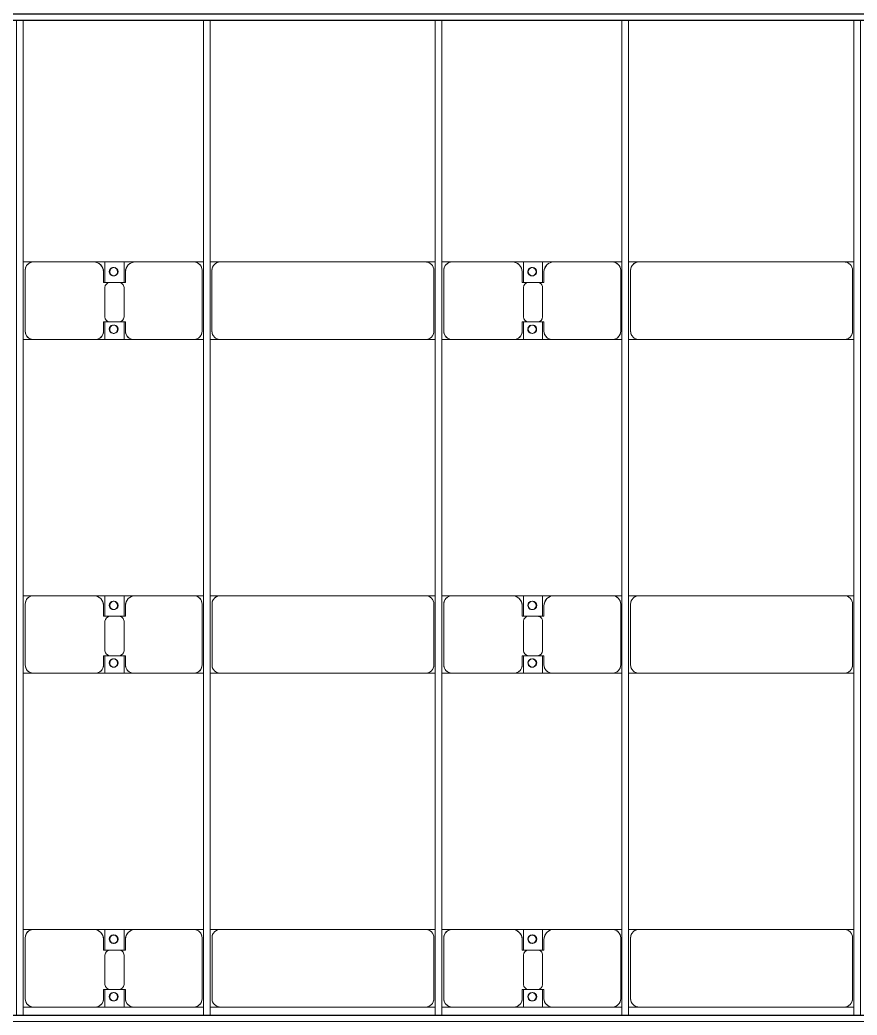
# Model space of a CAD drawing. Header units: millimetres. Extents: x -248177 to 167033, y 156986 to 268923.
# Drawn here: x -225203 to -220183, y 240459 to 246423 of the extents above; entities that cross this region are included whole.
import ezdxf

# ---------------------------------------------------------------- set-up
doc = ezdxf.new("R2010")
doc.units = ezdxf.units.MM
for name, color, linetype, lineweight in [('A-DETL-MBND', 5, 'Continuous', 9), ('A-GENM', 13, 'Continuous', 9), ('S-BEAM', 12, 'Continuous', 9)]:
    doc.layers.add(name, color=color, linetype=linetype, lineweight=lineweight)

# ---------------------------------------------------------------- blocks, each defined once
blk = doc.blocks.new('Dai phao do pin - DẢI PHAO ĐỠ PIN-V8-BỐ TRÍ KHUNG KẾT CẤU BÈ PIN 02')
at = {"layer": 'A-DETL-MBND', "color": 8}
for p, q in [((707.8, 241.6), (769.7, 241.6)), ((707.8, 241.6), (769.7, 241.6)), ((1129.7, 241.6), (769.7, 241.6)), ((1129.7, 241.6), (1312.2, 241.6)), ((1312.2, 241.6), (1129.7, 241.6)), ((1197.8, 241.6), (1380.3, 241.6)), ((1197.8, 116.2), (1197.8, 241.6)), ((1380.3, 241.6), (1197.8, 241.6)), ((1312.2, 241.6), (1312.2, 116.2)), ((1730.3, 241.6), (1380.3, 241.6)), ((1730.3, 241.6), (1787.8, 241.6)), ((1730.3, 241.6), (1787.8, 241.6)), ((1827.8, 241.6), (1889.7, 241.6)), ((1827.8, 241.6), (1889.7, 241.6)), ((3120.3, 241.6), (1889.7, 241.6)), ((3120.3, 241.6), (3177.8, 241.6)), ((3120.3, 241.6), (3177.8, 241.6)), ((3217.8, 241.6), (3279.7, 241.6)), ((3217.8, 241.6), (3279.7, 241.6)), ((3639.7, 241.6), (3279.7, 241.6)), ((3639.7, 241.6), (3822.2, 241.6)), ((3822.2, 241.6), (3639.7, 241.6)), ((3707.8, 241.6), (3890.3, 241.6)), ((3707.8, 116.2), (3707.8, 241.6)), ((3890.3, 241.6), (3710.5, 241.6)), ((3822.2, 241.6), (3822.2, 116.2)), ((4240.3, 241.6), (3890.3, 241.6)), ((4240.3, 241.6), (4297.8, 241.6)), ((4240.3, 241.6), (4297.8, 241.6)), ((4337.8, 241.6), (4399.7, 241.6)), ((4337.8, 241.6), (4399.7, 241.6)), ((5630.3, 241.6), (4399.7, 241.6)), ((5630.3, 241.6), (5687.8, 241.6)), ((5630.3, 241.6), (5687.8, 241.6)), ((719.7, 191.6), (719.7, -173.4)), ((1189.7, 118.2), (1189.7, 181.6)), ((1320.3, 181.6), (1320.3, 118.2)), ((1780.3, -173.4), (1780.3, 191.6)), ((1839.7, 191.6), (1839.7, -173.4)), ((3170.3, -173.4), (3170.3, 191.6)), ((3229.7, 191.6), (3229.7, -173.4)), ((3699.7, 118.2), (3699.7, 181.6)), ((3830.3, 181.6), (3830.3, 118.2)), ((4290.3, -173.4), (4290.3, 191.6)), ((4349.7, 191.6), (4349.7, -173.4)), ((5680.3, -173.4), (5680.3, 191.6)), ((1282.2, 118.2), (1189.7, 118.2)), ((1197.8, 88.2), (1197.8, -88.2)), ((1320.3, 118.2), (1227.8, 118.2)), ((1312.2, -88.2), (1312.2, 88.2)), ((3792.2, 118.2), (3699.7, 118.2)), ((3707.8, 88.2), (3707.8, -88.2)), ((3830.3, 118.2), (3737.8, 118.2)), ((3822.2, -88.2), (3822.2, 88.2)), ((1189.7, -173.4), (1189.7, -118.2)), ((1189.7, -118.2), (1282.2, -118.2)), ((1197.8, -223.4), (1197.8, -116.2)), ((1227.8, -118.2), (1320.3, -118.2)), ((1312.2, -116.2), (1312.2, -223.4)), ((1320.3, -118.2), (1320.3, -173.4)), ((3699.7, -173.4), (3699.7, -118.2)), ((3699.7, -118.2), (3792.2, -118.2)), ((3707.8, -223.4), (3707.8, -116.2)), ((3737.8, -118.2), (3830.3, -118.2)), ((3822.2, -116.2), (3822.2, -223.4)), ((3830.3, -118.2), (3830.3, -173.4)), ((769.7, -223.4), (707.8, -223.4)), ((769.7, -223.4), (707.8, -223.4)), ((769.7, -223.4), (1139.7, -223.4)), ((1312.2, -223.4), (1139.7, -223.4)), ((1139.7, -223.4), (1312.2, -223.4)), ((1370.3, -223.4), (1197.8, -223.4)), ((1197.8, -223.4), (1370.3, -223.4)), ((1370.3, -223.4), (1730.3, -223.4)), ((1787.8, -223.4), (1730.3, -223.4)), ((1787.8, -223.4), (1730.3, -223.4)), ((1889.7, -223.4), (1827.8, -223.4)), ((1889.7, -223.4), (1827.8, -223.4)), ((1889.7, -223.4), (3120.3, -223.4)), ((3177.8, -223.4), (3120.3, -223.4)), ((3177.8, -223.4), (3120.3, -223.4)), ((3279.7, -223.4), (3217.8, -223.4)), ((3279.7, -223.4), (3217.8, -223.4)), ((3279.7, -223.4), (3649.7, -223.4)), ((3822.2, -223.4), (3649.7, -223.4)), ((3649.7, -223.4), (3822.2, -223.4)), ((3880.3, -223.4), (3707.8, -223.4)), ((3710.5, -223.4), (3880.3, -223.4)), ((3880.3, -223.4), (4240.3, -223.4)), ((4297.8, -223.4), (4240.3, -223.4)), ((4297.8, -223.4), (4240.3, -223.4)), ((4399.7, -223.4), (4337.8, -223.4)), ((4399.7, -223.4), (4337.8, -223.4)), ((4399.7, -223.4), (5630.3, -223.4)), ((5687.8, -223.4), (5630.3, -223.4)), ((5687.8, -223.4), (5630.3, -223.4))]:
    blk.add_line(p, q, dxfattribs=at)
for centre, radius, start, end in [((769.7, 191.6), 50, 90, 180), ((769.7, 191.6), 50, 105, 180), ((1129.7, 181.6), 60, 360, 90), ((1380.3, 181.6), 60, 90, 180), ((1730.3, 191.6), 50, 360, 90), ((1730.3, 191.6), 50, 360, 75), ((1889.7, 191.6), 50, 90, 180), ((3120.3, 191.6), 50, 360, 90), ((3120.3, 191.6), 50, 60, 90), ((3279.7, 191.6), 50, 90, 180), ((3279.7, 191.6), 50, 105, 180), ((3639.7, 181.6), 60, 360, 90), ((3890.3, 181.6), 60, 90, 180), ((4240.3, 191.6), 50, 360, 90), ((4240.3, 191.6), 50, 360, 75), ((4399.7, 191.6), 50, 90, 180), ((4399.7, 191.6), 50, 105, 135), ((5630.3, 191.6), 50, 360, 90), ((5630.3, 191.6), 50, 60, 90), ((1129.7, 181.6), 60, 360, 60), ((1248.6, 183.2), 25, 360, 180), ((1248.6, 183.2), 25, 180, 0), ((1248.6, 183.2), 25, 360, 165), ((1251.4, 183.2), 25, 0, 180), ((1251.4, 183.2), 25, 87.52714, 180), ((1251.4, 183.2), 25, 180, 360), ((1251.4, 183.2), 25, 180, 272.47133), ((1248.6, 183.2), 25, 210, 360), ((1251.4, 183.2), 25, 15, 75), ((1380.3, 181.6), 60, 120, 180), ((1889.7, 191.6), 50, 150, 180), ((1889.7, 191.6), 50, 117.14936, 135), ((3120.3, 191.6), 50, 15, 30), ((3639.7, 181.6), 60, 360, 60), ((3758.6, 183.2), 25, 0, 180), ((3758.6, 183.2), 25, 180, 0), ((3758.6, 183.2), 25, 0, 165), ((3761.4, 183.2), 25, 0, 180), ((3761.4, 183.2), 25, 90, 180), ((3761.4, 183.2), 25, 180, 0), ((3761.4, 183.2), 25, 180, 300), ((3758.6, 183.2), 25, 210, 0), ((3761.4, 183.2), 25, 15, 75), ((3890.3, 181.6), 60, 120, 180), ((4399.7, 191.6), 50, 150, 180), ((5630.3, 191.6), 50, 15, 30), ((1251.4, 183.2), 25, 285, 300), ((1251.4, 183.2), 25, 330, 345), ((3761.4, 183.2), 25, 330, 345), ((1227.8, 88.2), 30, 90, 180), ((1282.2, 88.2), 30, 360, 90), ((3737.8, 88.2), 30, 90, 180), ((3792.2, 88.2), 30, 360, 90), ((1227.8, -88.2), 30, 180, 270), ((1282.2, -88.2), 30, 270, 360), ((3737.8, -88.2), 30, 180, 270), ((3792.2, -88.2), 30, 270, 360), ((769.7, -173.4), 50, 180, 270), ((769.7, -173.4), 50, 180, 255), ((1139.7, -173.4), 50, 270, 360), ((1139.7, -173.4), 50, 285, 360), ((1248.6, -161.8), 25, 0, 180), ((1248.6, -161.8), 25, 180, 0), ((1248.6, -161.8), 25, 105, 165), ((1248.6, -161.8), 25, 195, 360), ((1251.4, -161.8), 25, 0, 180), ((1251.4, -161.8), 25, 105, 180), ((1251.4, -161.8), 25, 180, 0), ((1251.4, -161.8), 25, 180, 272.46074), ((1248.6, -161.8), 25, 81.13781, 90), ((1248.6, -161.8), 25, 360, 75), ((1251.4, -161.8), 25, 15, 75), ((1251.4, -161.8), 25, 285, 345), ((1370.3, -173.4), 50, 180, 270), ((1370.3, -173.4), 50, 180, 255), ((1730.3, -173.4), 50, 270, 360), ((1730.3, -173.4), 50, 285, 360), ((1889.7, -173.4), 50, 180, 270), ((1889.7, -173.4), 50, 180, 210), ((3120.3, -173.4), 50, 270, 360), ((3120.3, -173.4), 50, 330, 360), ((3279.7, -173.4), 50, 180, 270), ((3279.7, -173.4), 50, 180, 255), ((3649.7, -173.4), 50, 270, 360), ((3649.7, -173.4), 50, 285, 0), ((3758.6, -161.8), 25, 0, 180), ((3758.6, -161.8), 25, 180, 0), ((3758.6, -161.8), 25, 105, 165), ((3758.6, -161.8), 25, 195, 360), ((3761.4, -161.8), 25, 360, 180), ((3761.4, -161.8), 25, 105, 180), ((3761.4, -161.8), 25, 180, 0), ((3761.4, -161.8), 25, 180, 270), ((3758.6, -161.8), 25, 360, 75), ((3761.4, -161.8), 25, 15, 75), ((3761.4, -161.8), 25, 285, 345), ((3880.3, -173.4), 50, 180, 270), ((3880.3, -173.4), 50, 180, 255), ((4240.3, -173.4), 50, 270, 360), ((4240.3, -173.4), 50, 285, 360), ((4399.7, -173.4), 50, 180, 270), ((4399.7, -173.4), 50, 180, 210), ((5630.3, -173.4), 50, 270, 360), ((5630.3, -173.4), 50, 330, 360), ((1889.7, -173.4), 50, 240, 270), ((3120.3, -173.4), 50, 285, 300), ((4399.7, -173.4), 50, 240, 270), ((5630.3, -173.4), 50, 285, 300)]:
    blk.add_arc(centre, radius, start, end, dxfattribs=at)
blk = doc.blocks.new('Dai phao do pin - DẢI PHAO ĐỠ PIN-V9-BỐ TRÍ KHUNG KẾT CẤU BÈ PIN 02')
at = {"layer": 'A-DETL-MBND', "color": 8}
for p, q in [((707.8, 241.6), (769.7, 241.6)), ((707.8, 241.6), (769.7, 241.6)), ((1129.7, 241.6), (769.7, 241.6)), ((1129.7, 241.6), (1312.2, 241.6)), ((1312.2, 241.6), (1129.7, 241.6)), ((1197.8, 241.6), (1380.3, 241.6)), ((1197.8, 116.2), (1197.8, 241.6)), ((1380.3, 241.6), (1197.8, 241.6)), ((1312.2, 241.6), (1312.2, 116.2)), ((1730.3, 241.6), (1380.3, 241.6)), ((1730.3, 241.6), (1787.8, 241.6)), ((1730.3, 241.6), (1787.8, 241.6)), ((1827.8, 241.6), (1889.7, 241.6)), ((1827.8, 241.6), (1889.7, 241.6)), ((3120.3, 241.6), (1889.7, 241.6)), ((3120.3, 241.6), (3177.8, 241.6)), ((3120.3, 241.6), (3177.8, 241.6)), ((3217.8, 241.6), (3279.7, 241.6)), ((3217.8, 241.6), (3279.7, 241.6)), ((3639.7, 241.6), (3279.7, 241.6)), ((3639.7, 241.6), (3822.2, 241.6)), ((3822.2, 241.6), (3639.7, 241.6)), ((3707.8, 241.6), (3890.3, 241.6)), ((3707.8, 116.2), (3707.8, 241.6)), ((3890.3, 241.6), (3710.5, 241.6)), ((3822.2, 241.6), (3822.2, 116.2)), ((4240.3, 241.6), (3890.3, 241.6)), ((4240.3, 241.6), (4297.8, 241.6)), ((4240.3, 241.6), (4297.8, 241.6)), ((4337.8, 241.6), (4399.7, 241.6)), ((4337.8, 241.6), (4399.7, 241.6)), ((5630.3, 241.6), (4399.7, 241.6)), ((5630.3, 241.6), (5687.8, 241.6)), ((5630.3, 241.6), (5687.8, 241.6)), ((719.7, 191.6), (719.7, -173.4)), ((1189.7, 118.2), (1189.7, 181.6)), ((1320.3, 181.6), (1320.3, 118.2)), ((1780.3, -173.4), (1780.3, 191.6)), ((1839.7, 191.6), (1839.7, -173.4)), ((3170.3, -173.4), (3170.3, 191.6)), ((3229.7, 191.6), (3229.7, -173.4)), ((3699.7, 118.2), (3699.7, 181.6)), ((3830.3, 181.6), (3830.3, 118.2)), ((4290.3, -173.4), (4290.3, 191.6)), ((4349.7, 191.6), (4349.7, -173.4)), ((5680.3, -173.4), (5680.3, 191.6)), ((1282.2, 118.2), (1189.7, 118.2)), ((1197.8, 88.2), (1197.8, -88.2)), ((1320.3, 118.2), (1227.8, 118.2)), ((1312.2, -88.2), (1312.2, 88.2)), ((3792.2, 118.2), (3699.7, 118.2)), ((3707.8, 88.2), (3707.8, -88.2)), ((3830.3, 118.2), (3737.8, 118.2)), ((3822.2, -88.2), (3822.2, 88.2)), ((1189.7, -173.4), (1189.7, -118.2)), ((1189.7, -118.2), (1282.2, -118.2)), ((1197.8, -223.4), (1197.8, -116.2)), ((1227.8, -118.2), (1320.3, -118.2)), ((1312.2, -116.2), (1312.2, -223.4)), ((1320.3, -118.2), (1320.3, -173.4)), ((3699.7, -173.4), (3699.7, -118.2)), ((3699.7, -118.2), (3792.2, -118.2)), ((3707.8, -223.4), (3707.8, -116.2)), ((3737.8, -118.2), (3830.3, -118.2)), ((3822.2, -116.2), (3822.2, -223.4)), ((3830.3, -118.2), (3830.3, -173.4)), ((769.7, -223.4), (707.8, -223.4)), ((769.7, -223.4), (707.8, -223.4)), ((769.7, -223.4), (1139.7, -223.4)), ((1312.2, -223.4), (1139.7, -223.4)), ((1139.7, -223.4), (1312.2, -223.4)), ((1370.3, -223.4), (1197.8, -223.4)), ((1197.8, -223.4), (1370.3, -223.4)), ((1370.3, -223.4), (1730.3, -223.4)), ((1787.8, -223.4), (1730.3, -223.4)), ((1787.8, -223.4), (1730.3, -223.4)), ((1889.7, -223.4), (1827.8, -223.4)), ((1889.7, -223.4), (1827.8, -223.4)), ((1889.7, -223.4), (3120.3, -223.4)), ((3177.8, -223.4), (3120.3, -223.4)), ((3177.8, -223.4), (3120.3, -223.4)), ((3279.7, -223.4), (3217.8, -223.4)), ((3279.7, -223.4), (3217.8, -223.4)), ((3279.7, -223.4), (3649.7, -223.4)), ((3822.2, -223.4), (3649.7, -223.4)), ((3649.7, -223.4), (3822.2, -223.4)), ((3880.3, -223.4), (3707.8, -223.4)), ((3710.5, -223.4), (3880.3, -223.4)), ((3880.3, -223.4), (4240.3, -223.4)), ((4297.8, -223.4), (4240.3, -223.4)), ((4297.8, -223.4), (4240.3, -223.4)), ((4399.7, -223.4), (4337.8, -223.4)), ((4399.7, -223.4), (4337.8, -223.4)), ((4399.7, -223.4), (5630.3, -223.4)), ((5687.8, -223.4), (5630.3, -223.4)), ((5687.8, -223.4), (5630.3, -223.4))]:
    blk.add_line(p, q, dxfattribs=at)
for centre, radius, start, end in [((769.7, 191.6), 50, 90, 180), ((769.7, 191.6), 50, 105, 180), ((1129.7, 181.6), 60, 360, 90), ((1380.3, 181.6), 60, 90, 180), ((1730.3, 191.6), 50, 360, 90), ((1730.3, 191.6), 50, 360, 75), ((1889.7, 191.6), 50, 90, 180), ((3120.3, 191.6), 50, 360, 90), ((3120.3, 191.6), 50, 60, 90), ((3279.7, 191.6), 50, 90, 180), ((3279.7, 191.6), 50, 105, 180), ((3639.7, 181.6), 60, 360, 90), ((3890.3, 181.6), 60, 90, 180), ((4240.3, 191.6), 50, 360, 90), ((4240.3, 191.6), 50, 360, 75), ((4399.7, 191.6), 50, 90, 180), ((4399.7, 191.6), 50, 105, 135), ((5630.3, 191.6), 50, 360, 90), ((5630.3, 191.6), 50, 60, 90), ((1129.7, 181.6), 60, 360, 60), ((1248.6, 183.2), 25, 360, 180), ((1248.6, 183.2), 25, 180, 0), ((1248.6, 183.2), 25, 360, 165), ((1251.4, 183.2), 25, 0, 180), ((1251.4, 183.2), 25, 87.58853, 180), ((1251.4, 183.2), 25, 180, 360), ((1251.4, 183.2), 25, 180, 272.40994), ((1248.6, 183.2), 25, 210, 360), ((1251.4, 183.2), 25, 15, 75), ((1380.3, 181.6), 60, 120, 180), ((1889.7, 191.6), 50, 150, 180), ((1889.7, 191.6), 50, 117.1823, 135), ((3120.3, 191.6), 50, 15, 30), ((3639.7, 181.6), 60, 360, 60), ((3758.6, 183.2), 25, 0, 180), ((3758.6, 183.2), 25, 180, 0), ((3758.6, 183.2), 25, 0, 165), ((3761.4, 183.2), 25, 0, 180), ((3761.4, 183.2), 25, 90, 180), ((3761.4, 183.2), 25, 180, 0), ((3761.4, 183.2), 25, 180, 300), ((3758.6, 183.2), 25, 210, 0), ((3761.4, 183.2), 25, 15, 75), ((3890.3, 181.6), 60, 120, 180), ((4399.7, 191.6), 50, 150, 180), ((5630.3, 191.6), 50, 15, 30), ((1251.4, 183.2), 25, 285, 300), ((1251.4, 183.2), 25, 330, 345), ((3761.4, 183.2), 25, 330, 345), ((1227.8, 88.2), 30, 90, 180), ((1282.2, 88.2), 30, 360, 90), ((3737.8, 88.2), 30, 90, 180), ((3792.2, 88.2), 30, 360, 90), ((1227.8, -88.2), 30, 180, 270), ((1282.2, -88.2), 30, 270, 360), ((3737.8, -88.2), 30, 180, 270), ((3792.2, -88.2), 30, 270, 360), ((769.7, -173.4), 50, 180, 270), ((769.7, -173.4), 50, 180, 255), ((1139.7, -173.4), 50, 270, 360), ((1139.7, -173.4), 50, 285, 360), ((1248.6, -161.8), 25, 0, 180), ((1248.6, -161.8), 25, 180, 0), ((1248.6, -161.8), 25, 105, 165), ((1248.6, -161.8), 25, 195, 360), ((1251.4, -161.8), 25, 0, 180), ((1251.4, -161.8), 25, 105, 180), ((1251.4, -161.8), 25, 180, 0), ((1251.4, -161.8), 25, 180, 272.39936), ((1248.6, -161.8), 25, 81.1992, 90), ((1248.6, -161.8), 25, 360, 75), ((1251.4, -161.8), 25, 15, 75), ((1251.4, -161.8), 25, 285, 345), ((1370.3, -173.4), 50, 180, 270), ((1370.3, -173.4), 50, 180, 255), ((1730.3, -173.4), 50, 270, 360), ((1730.3, -173.4), 50, 285, 360), ((1889.7, -173.4), 50, 180, 270), ((1889.7, -173.4), 50, 180, 210), ((3120.3, -173.4), 50, 270, 360), ((3120.3, -173.4), 50, 330, 360), ((3279.7, -173.4), 50, 180, 270), ((3279.7, -173.4), 50, 180, 255), ((3649.7, -173.4), 50, 270, 360), ((3649.7, -173.4), 50, 285, 0), ((3758.6, -161.8), 25, 0, 180), ((3758.6, -161.8), 25, 180, 0), ((3758.6, -161.8), 25, 105, 165), ((3758.6, -161.8), 25, 195, 360), ((3761.4, -161.8), 25, 360, 180), ((3761.4, -161.8), 25, 105, 180), ((3761.4, -161.8), 25, 180, 0), ((3761.4, -161.8), 25, 180, 270), ((3758.6, -161.8), 25, 360, 75), ((3761.4, -161.8), 25, 15, 75), ((3761.4, -161.8), 25, 285, 345), ((3880.3, -173.4), 50, 180, 270), ((3880.3, -173.4), 50, 180, 255), ((4240.3, -173.4), 50, 270, 360), ((4240.3, -173.4), 50, 285, 360), ((4399.7, -173.4), 50, 180, 270), ((4399.7, -173.4), 50, 180, 210), ((5630.3, -173.4), 50, 270, 360), ((5630.3, -173.4), 50, 330, 360), ((1889.7, -173.4), 50, 240, 270), ((3120.3, -173.4), 50, 285, 300), ((4399.7, -173.4), 50, 240, 270), ((5630.3, -173.4), 50, 285, 300)]:
    blk.add_arc(centre, radius, start, end, dxfattribs=at)
blk = doc.blocks.new('Dai phao do pin - DẢI PHAO ĐỠ PIN-V10-BỐ TRÍ KHUNG KẾT CẤU BÈ PIN 02')
at = {"layer": 'A-DETL-MBND', "color": 8}
for p, q in [((707.8, 241.6), (769.7, 241.6)), ((707.8, 241.6), (769.7, 241.6)), ((1129.7, 241.6), (769.7, 241.6)), ((1129.7, 241.6), (1312.2, 241.6)), ((1312.2, 241.6), (1129.7, 241.6)), ((1197.8, 241.6), (1380.3, 241.6)), ((1197.8, 116.2), (1197.8, 241.6)), ((1380.3, 241.6), (1197.8, 241.6)), ((1312.2, 241.6), (1312.2, 116.2)), ((1730.3, 241.6), (1380.3, 241.6)), ((1730.3, 241.6), (1787.8, 241.6)), ((1730.3, 241.6), (1787.8, 241.6)), ((1827.8, 241.6), (1889.7, 241.6)), ((1827.8, 241.6), (1889.7, 241.6)), ((3120.3, 241.6), (1889.7, 241.6)), ((3120.3, 241.6), (3177.8, 241.6)), ((3120.3, 241.6), (3177.8, 241.6)), ((3217.8, 241.6), (3279.7, 241.6)), ((3217.8, 241.6), (3279.7, 241.6)), ((3639.7, 241.6), (3279.7, 241.6)), ((3639.7, 241.6), (3822.2, 241.6)), ((3822.2, 241.6), (3639.7, 241.6)), ((3707.8, 241.6), (3890.3, 241.6)), ((3707.8, 116.2), (3707.8, 241.6)), ((3890.3, 241.6), (3710.5, 241.6)), ((3822.2, 241.6), (3822.2, 116.2)), ((4240.3, 241.6), (3890.3, 241.6)), ((4240.3, 241.6), (4297.8, 241.6)), ((4240.3, 241.6), (4297.8, 241.6)), ((4337.8, 241.6), (4399.7, 241.6)), ((4337.8, 241.6), (4399.7, 241.6)), ((5630.3, 241.6), (4399.7, 241.6)), ((5630.3, 241.6), (5687.8, 241.6)), ((5630.3, 241.6), (5687.8, 241.6)), ((719.7, 191.6), (719.7, -173.4)), ((1189.7, 118.2), (1189.7, 181.6)), ((1320.3, 181.6), (1320.3, 118.2)), ((1780.3, -173.4), (1780.3, 191.6)), ((1839.7, 191.6), (1839.7, -173.4)), ((3170.3, -173.4), (3170.3, 191.6)), ((3229.7, 191.6), (3229.7, -173.4)), ((3699.7, 118.2), (3699.7, 181.6)), ((3830.3, 181.6), (3830.3, 118.2)), ((4290.3, -173.4), (4290.3, 191.6)), ((4349.7, 191.6), (4349.7, -173.4)), ((5680.3, -173.4), (5680.3, 191.6)), ((1282.2, 118.2), (1189.7, 118.2)), ((1197.8, 88.2), (1197.8, -88.2)), ((1320.3, 118.2), (1227.8, 118.2)), ((1312.2, -88.2), (1312.2, 88.2)), ((3792.2, 118.2), (3699.7, 118.2)), ((3707.8, 88.2), (3707.8, -88.2)), ((3830.3, 118.2), (3737.8, 118.2)), ((3822.2, -88.2), (3822.2, 88.2)), ((1189.7, -173.4), (1189.7, -118.2)), ((1189.7, -118.2), (1282.2, -118.2)), ((1197.8, -223.4), (1197.8, -116.2)), ((1227.8, -118.2), (1320.3, -118.2)), ((1312.2, -116.2), (1312.2, -223.4)), ((1320.3, -118.2), (1320.3, -173.4)), ((3699.7, -173.4), (3699.7, -118.2)), ((3699.7, -118.2), (3792.2, -118.2)), ((3707.8, -223.4), (3707.8, -116.2)), ((3737.8, -118.2), (3830.3, -118.2)), ((3822.2, -116.2), (3822.2, -223.4)), ((3830.3, -118.2), (3830.3, -173.4)), ((769.7, -223.4), (707.8, -223.4)), ((769.7, -223.4), (707.8, -223.4)), ((769.7, -223.4), (1139.7, -223.4)), ((1312.2, -223.4), (1139.7, -223.4)), ((1139.7, -223.4), (1312.2, -223.4)), ((1370.3, -223.4), (1197.8, -223.4)), ((1197.8, -223.4), (1370.3, -223.4)), ((1370.3, -223.4), (1730.3, -223.4)), ((1787.8, -223.4), (1730.3, -223.4)), ((1787.8, -223.4), (1730.3, -223.4)), ((1889.7, -223.4), (1827.8, -223.4)), ((1889.7, -223.4), (1827.8, -223.4)), ((1889.7, -223.4), (3120.3, -223.4)), ((3177.8, -223.4), (3120.3, -223.4)), ((3177.8, -223.4), (3120.3, -223.4)), ((3279.7, -223.4), (3217.8, -223.4)), ((3279.7, -223.4), (3217.8, -223.4)), ((3279.7, -223.4), (3649.7, -223.4)), ((3822.2, -223.4), (3649.7, -223.4)), ((3649.7, -223.4), (3822.2, -223.4)), ((3880.3, -223.4), (3707.8, -223.4)), ((3710.4, -223.4), (3880.3, -223.4)), ((3880.3, -223.4), (4240.3, -223.4)), ((4297.8, -223.4), (4240.3, -223.4)), ((4297.8, -223.4), (4240.3, -223.4)), ((4399.7, -223.4), (4337.8, -223.4)), ((4399.7, -223.4), (4337.8, -223.4)), ((4399.7, -223.4), (5630.3, -223.4)), ((5687.8, -223.4), (5630.3, -223.4)), ((5687.8, -223.4), (5630.3, -223.4))]:
    blk.add_line(p, q, dxfattribs=at)
for centre, radius, start, end in [((769.7, 191.6), 50, 90, 180), ((769.7, 191.6), 50, 105, 180), ((1129.7, 181.6), 60, 360, 90), ((1380.3, 181.6), 60, 90, 180), ((1730.3, 191.6), 50, 360, 90), ((1730.3, 191.6), 50, 360, 75), ((1889.7, 191.6), 50, 90, 180), ((3120.3, 191.6), 50, 360, 90), ((3120.3, 191.6), 50, 60, 90), ((3279.7, 191.6), 50, 90, 180), ((3279.7, 191.6), 50, 105, 180), ((3639.7, 181.6), 60, 360, 90), ((3890.3, 181.6), 60, 90, 180), ((4240.3, 191.6), 50, 360, 90), ((4240.3, 191.6), 50, 360, 75), ((4399.7, 191.6), 50, 90, 180), ((4399.7, 191.6), 50, 105, 135), ((5630.3, 191.6), 50, 360, 90), ((5630.3, 191.6), 50, 60, 90), ((1129.7, 181.6), 60, 360, 60), ((1248.6, 183.2), 25, 360, 180), ((1248.6, 183.2), 25, 180, 0), ((1248.6, 183.2), 25, 360, 165), ((1251.4, 183.2), 25, 0, 180), ((1251.4, 183.2), 25, 87.64992, 180), ((1251.4, 183.2), 25, 180, 360), ((1251.4, 183.2), 25, 180, 272.34856), ((1248.6, 183.2), 25, 210, 360), ((1251.4, 183.2), 25, 15, 75), ((1380.3, 181.6), 60, 120, 180), ((1889.7, 191.6), 50, 150, 180), ((1889.7, 191.6), 50, 117.21524, 135), ((3120.3, 191.6), 50, 15, 30), ((3639.7, 181.6), 60, 360, 60), ((3758.6, 183.2), 25, 0, 180), ((3758.6, 183.2), 25, 180, 0), ((3758.6, 183.2), 25, 0, 165), ((3761.4, 183.2), 25, 0, 180), ((3761.4, 183.2), 25, 90, 180), ((3761.4, 183.2), 25, 180, 0), ((3761.4, 183.2), 25, 180, 300), ((3758.6, 183.2), 25, 210, 0), ((3761.4, 183.2), 25, 15, 75), ((3890.3, 181.6), 60, 120, 180), ((4399.7, 191.6), 50, 150, 180), ((5630.3, 191.6), 50, 15, 30), ((1251.4, 183.2), 25, 285, 300), ((1251.4, 183.2), 25, 330, 345), ((3761.4, 183.2), 25, 330, 345), ((1227.8, 88.2), 30, 90, 180), ((1282.2, 88.2), 30, 360, 90), ((3737.8, 88.2), 30, 90, 180), ((3792.2, 88.2), 30, 360, 90), ((1227.8, -88.2), 30, 180, 270), ((1282.2, -88.2), 30, 270, 360), ((3737.8, -88.2), 30, 180, 270), ((3792.2, -88.2), 30, 270, 360), ((769.7, -173.4), 50, 180, 270), ((769.7, -173.4), 50, 180, 255), ((1139.7, -173.4), 50, 270, 360), ((1139.7, -173.4), 50, 285, 360), ((1248.6, -161.8), 25, 0, 180), ((1248.6, -161.8), 25, 180, 0), ((1248.6, -161.8), 25, 105, 165), ((1248.6, -161.8), 25, 195, 360), ((1251.4, -161.8), 25, 0, 180), ((1251.4, -161.8), 25, 105, 180), ((1251.4, -161.8), 25, 180, 0), ((1251.4, -161.8), 25, 180, 272.33797), ((1248.6, -161.8), 25, 81.26058, 90), ((1248.6, -161.8), 25, 360, 75), ((1251.4, -161.8), 25, 15, 75), ((1251.4, -161.8), 25, 285, 345), ((1370.3, -173.4), 50, 180, 270), ((1370.3, -173.4), 50, 180, 255), ((1730.3, -173.4), 50, 270, 360), ((1730.3, -173.4), 50, 285, 360), ((1889.7, -173.4), 50, 180, 270), ((1889.7, -173.4), 50, 180, 210), ((3120.3, -173.4), 50, 270, 360), ((3120.3, -173.4), 50, 330, 360), ((3279.7, -173.4), 50, 180, 270), ((3279.7, -173.4), 50, 180, 255), ((3649.7, -173.4), 50, 270, 360), ((3649.7, -173.4), 50, 285, 0), ((3758.6, -161.8), 25, 0, 180), ((3758.6, -161.8), 25, 180, 0), ((3758.6, -161.8), 25, 105, 165), ((3758.6, -161.8), 25, 195, 360), ((3761.4, -161.8), 25, 360, 180), ((3761.4, -161.8), 25, 105, 180), ((3761.4, -161.8), 25, 180, 0), ((3761.4, -161.8), 25, 180, 270), ((3758.6, -161.8), 25, 360, 75), ((3761.4, -161.8), 25, 15, 75), ((3761.4, -161.8), 25, 285, 345), ((3880.3, -173.4), 50, 180, 270), ((3880.3, -173.4), 50, 180, 255), ((4240.3, -173.4), 50, 270, 360), ((4240.3, -173.4), 50, 285, 360), ((4399.7, -173.4), 50, 180, 270), ((4399.7, -173.4), 50, 180, 210), ((5630.3, -173.4), 50, 270, 360), ((5630.3, -173.4), 50, 330, 360), ((1889.7, -173.4), 50, 240, 270), ((3120.3, -173.4), 50, 285, 300), ((4399.7, -173.4), 50, 240, 270), ((5630.3, -173.4), 50, 285, 300)]:
    blk.add_arc(centre, radius, start, end, dxfattribs=at)
blk = doc.blocks.new('Dầm C52 - Dầm C52-24592-BỐ TRÍ KHUNG KẾT CẤU BÈ PIN 02')
at = {"layer": 'S-BEAM', "color": 1}
for p, q in [((19807.1, 20), (25767.1, 20)), ((25767.1, -20), (19807.1, -20))]:
    blk.add_line(p, q, dxfattribs=at)
blk = doc.blocks.new('Dầm C52 - Hộp 40x60-25239-BỐ TRÍ KHUNG KẾT CẤU BÈ PIN 02')
at = {"layer": 'S-BEAM', "color": 3, "lineweight": 25}
for p, q in [((-146407.2, 20), (146407.2, 20)), ((146407.2, -20), (-146407.2, -20))]:
    blk.add_line(p, q, dxfattribs=at)
blk = doc.blocks.new('HOBANMONG_BEPIN 2_rvt-1-BỐ TRÍ KHUNG KẾT CẤU BÈ PIN 02')
at = {"layer": 'A-GENM', "lineweight": 9, "rotation": 0.0007586094741477002}
for name, p in [('Dai phao do pin - DẢI PHAO ĐỠ PIN-V8-BỐ TRÍ KHUNG KẾT CẤU BÈ PIN 02', (-225891.2, 244731)), ('Dai phao do pin - DẢI PHAO ĐỠ PIN-V9-BỐ TRÍ KHUNG KẾT CẤU BÈ PIN 02', (-225891.1, 242731)), ('Dai phao do pin - DẢI PHAO ĐỠ PIN-V10-BỐ TRÍ KHUNG KẾT CẤU BÈ PIN 02', (-225891.1, 240731))]:
    blk.add_blockref(name, p, dxfattribs=at)
at = {"layer": 'S-BEAM', "lineweight": 9}
for name, p, rotation in [('Dầm C52 - Dầm C52-24592-BỐ TRÍ KHUNG KẾT CẤU BÈ PIN 02', (-225203, 220652.2), 90.00075860989138), ('Dầm C52 - Dầm C52-24592-BỐ TRÍ KHUNG KẾT CẤU BÈ PIN 02', (-224083, 220652.2), 90.00075860989138), ('Dầm C52 - Dầm C52-24592-BỐ TRÍ KHUNG KẾT CẤU BÈ PIN 02', (-222693, 220652.3), 90.00075860989138), ('Dầm C52 - Dầm C52-24592-BỐ TRÍ KHUNG KẾT CẤU BÈ PIN 02', (-221573, 220652.3), 90.00075860989138), ('Dầm C52 - Dầm C52-24592-BỐ TRÍ KHUNG KẾT CẤU BÈ PIN 02', (-220183, 220652.3), 90.00075860989138), ('Dầm C52 - Hộp 40x60-25239-BỐ TRÍ KHUNG KẾT CẤU BÈ PIN 02', (-83316.1, 246441.2), 0.0007586094741477002), ('Dầm C52 - Hộp 40x60-25239-BỐ TRÍ KHUNG KẾT CẤU BÈ PIN 02', (-83316.1, 240441.2), 0.0007586094741477002)]:
    blk.add_blockref(name, p, dxfattribs=dict(at, rotation=rotation))

msp = doc.modelspace()

# ---------------------------------------------------------------- block references
at = {"lineweight": 5}
msp.add_blockref('HOBANMONG_BEPIN 2_rvt-1-BỐ TRÍ KHUNG KẾT CẤU BÈ PIN 02', (0, 0), dxfattribs=at)

doc.saveas('drawing.dxf')
